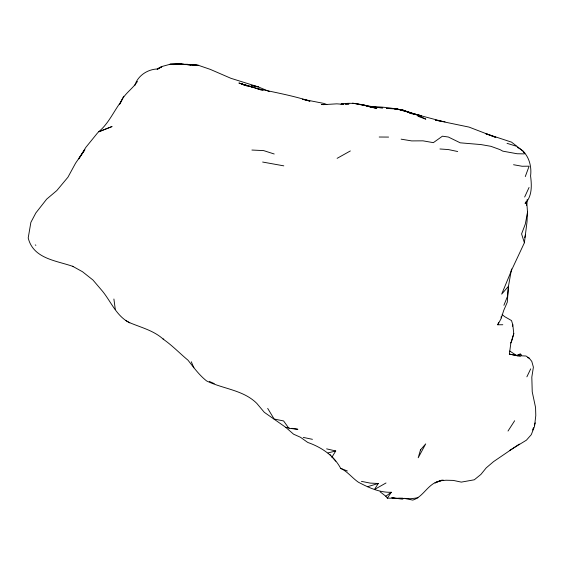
<?xml version="1.0" encoding="UTF-8"?>
<svg xmlns="http://www.w3.org/2000/svg" width="564" height="564" viewBox="0 0 564 564"><rect width="100%" height="100%" fill="white"/><g stroke="black" fill="none" stroke-linecap="round" stroke-linejoin="round"><path stroke-width="0.85" d="M527.432 212.078L527.009 221.892L524.393 242.767L511.922 269.402L501.685 294.119L508.446 286.322L511.534 268.979M509.602 450.46L526.416 440.174L531.267 434.689L534.51 426.476L535.793 415.548L535.56 407.504L532.233 391.846L531.817 377.126L533.396 367.157L531.789 361.39L529.166 358.133L525.979 356.011L517.385 355.63L509.362 354.1L510.843 343.243L513.762 333.754L512.824 324.829L511.506 320.571L504.569 316.594L502.136 314.5M526.473 205.367L527.213 199.466M501.135 317.92L501.29 316.348M524.788 237.648L525.493 234.582M380.129 491.815L385.79 496.228L387.341 498.16L391.289 492.259C379.494 492.732 368.567 487.522 358.351 482.192C352.162 477.919 347.579 471.553 340.663 468.36C333.909 455.529 321.247 447.146 307.761 442.451L300.408 437.227L293.562 434.188L285.722 427.322L264.297 412.312L256.846 403.436C243.345 389.907 223.175 389.033 206.593 380.933C199.254 375.159 193.72 367.467 187.981 360.184C179.782 353.367 172.401 345.619 163.645 339.486L163.757 339.063L163.088 339.027C153.408 330.356 140.591 327.381 128.98 322.389C116.529 315.939 111.115 301.952 102.697 291.447L92.954 280.012L82.52 271.749L72.566 266.229M513.804 333.564L511.499 341.601L510.646 342.968M525.613 201.947L525.112 203.576C532.303 196.11 531.767 185.408 530.576 175.897C532.042 164.991 527.946 152.104 517.301 147.43M512.359 326.281L512.824 324.829M502.799 324.737L497.786 324.786L498.646 322.291M525.274 176.588L529.124 166.183L522.074 166.253L513.557 164.73M532.557 430.057L533.466 427.66M534.369 425.27L535.271 422.873M503.899 305.293L507.551 296.227L508.446 286.322L507.29 302.184L503.737 310.404L501.058 318.709L497.786 324.786M120.125 103.656C123.29 94.329 132.237 89.486 137.454 81.42M524.661 197.012L529.053 187.481M526.882 376.815L530.696 368.87M134.718 85.714C137.665 75.576 147.817 69.083 158.068 68.949M119.561 104.446L123.713 96.24M508.009 431.044L514.657 420.737M331.886 457.242L335.728 450.974L326.612 448.859M361.418 481.353L370.16 483.101L378.296 483.482L374.397 489.545L386.002 482.981M121.817 100.625C113.815 110.918 108.746 123.685 98.369 131.997L112.067 126.526L98.813 131.736M97.826 132.596L85.777 147.451L78.72 158.879L84.875 149.679L75.59 163.158L67.955 177.188L56.802 190.569L46.692 199.113L35.863 212.924L30.872 222.364L28.2 237.952C33.389 259.073 56.64 260.519 73.609 266.652M405.128 498.569L412.792 500.092C423.444 496.757 427.42 484.617 438.348 481.339M385.79 496.228L391.289 492.259M519.268 444.101L493.578 461.606L486.21 467.887L480.916 474.409L474.296 479.795L461.324 482.114L453.308 480.408L446.011 480.232L439.081 480.916L442.204 480.161L435.027 482.939L438.404 481.254M337.117 158.343L350.336 150.948M509.743 351.034L517.061 355.792L520.276 354.016L521.615 355.108M158.54 68.237L161.558 66.608L170.37 64.197L180.917 64.042L191.055 64.994L178.527 63.908L169.905 64.275L180.917 64.042L179.782 63.972L198.528 65.346L210.323 69.393L230.866 78.29L258.319 86.898L269.388 91.565M157.229 69.203L161.826 66.771L157.285 69.111M516.152 355.567L520.276 354.016M367.488 486.711L378.296 483.482M328.008 452.92L335.728 450.974M184.216 64.571L185.901 64.233L198.528 65.346L187.304 64.366L185.655 64.641M439.441 480.958L443.48 480.168M440.174 480.711L442.641 480.288M173.289 64.62L180.917 64.042M417.952 497.815L410.761 498.717L403.88 498.343L402.407 499.154L391.895 497.779M373.579 107.132L382.766 107.872C368.771 107.463 355.242 100.963 341.206 104.213L342.94 104.15M323.193 104.657L336.778 103.839L342.884 104.269M345.535 104.058L349.003 103.931L345.013 104.065M343.42 104.121L341.023 104.199L343.356 104.34M387.341 498.16L402.915 498.308L398.579 498.294M379.205 137.017L388.582 137.08M369.963 106.73L372.557 106.758L369.342 106.695M524.351 153.887L517.11 153.746L502.799 151.152L499.993 149.615L490.92 146.316L481.021 144.581L460.217 142.819L448.345 137.024L442.416 136.192L433.356 142.657L422.979 140.838L411.699 140.908L401.131 139.167M369.483 106.702C388.927 106.568 408.47 110.015 425.799 119.152L417.945 116.262M251.911 150.045L263.635 150.602L274.203 153.993M398.008 109.092L386.551 108.415L387.56 108.471M439.948 148.981L448.338 149.559L457.686 151.519M187.304 64.366L196.032 65.015M323.884 104.601L321.346 104.418L323.066 104.629M517.061 355.792L520.466 356.187M283.791 165.851L262.634 162.044M285.722 427.322L289.191 427.886M291.792 428.309L297.863 429.296L288.853 428.287L283.6 420.941L274.146 419.031L267.688 408.392M250.994 85.284L258.319 86.898L253.328 85.897M445.024 121.824L435.401 120.111L469.051 127.097L495.805 137.397L485.392 133.541L511.52 142.128L523.808 151.66M356.941 103.938L367.037 105.884L376.78 108.499L362.596 104.862L367.037 105.884L352.521 103.085M392.008 497.695L395.195 498.322M303.242 437.396L312.442 439.328M509.362 354.1L516.208 355.602M409.936 112.828L441.443 121.175M398.536 109.613L394.462 108.612L403.338 110.262L412.115 113.315L421.47 115.782L409.852 112.878M400.165 110.015L407.49 111.82L413.306 114.168M245.037 85.312L238.882 82.986L263.028 90.48M245.77 85.552L241.864 84.008L254.498 87.737L244.55 84.79M402.696 110.389L412.199 113.244M507.029 143.319L516.123 146.139M261.195 89.902L255.344 88.047C273.589 92.249 292.053 95.386 309.939 101.16L302.48 99.236L323.757 103.395L326.81 104.509M527.685 357.654L529.166 358.133M410.211 112.962L402.978 110.156L393.143 108.45L403.338 110.262L411.917 113.808M340.663 468.36L347.382 470.989M241.864 84.008L247.265 86.137M209.434 381.468L214.249 383.612M35.25 244.938L35.87 245.277M125.589 320.401L129.762 322.841M523.47 152.252L524.922 153.126M163.088 339.027L163.645 339.486M329.848 454.38L330.927 455.62M332.006 456.854L335.791 461.19M191.288 361.75L193.875 367.791M524.393 242.767L521.587 233.905L525.303 224.105L527.53 212.388L526.741 201.891M113.9 299.012L115.26 309.178M420.49 449.917L418.206 457.756L425.7 443.889L420.49 449.917"/></g></svg>
